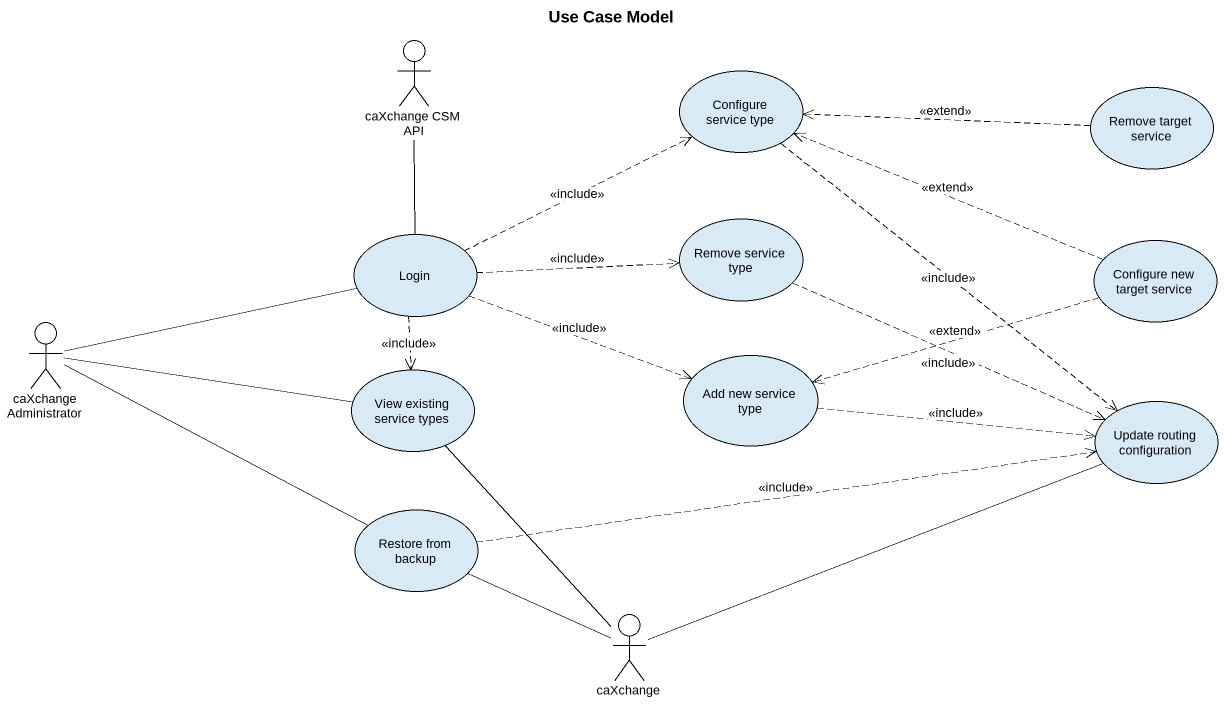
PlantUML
@startuml
title Use Case Model
actor "caXchange CSM API" as caXchange_CSM_API
usecase "Configure service type" as Configure_service_type
usecase "Remove target service" as Remove_target_service
usecase Login
usecase "Remove service type" as Remove_service_type
usecase "Configure new target service" as Configure_new_target_service
actor "caXchange Administrator" as caXchange_Administrator
usecase "Add new service type" as Add_new_service_type
usecase "View existing service types" as View_existing_service_types
usecase "Update routing configuration" as Update_routing_configuration
usecase "Restore from backup" as Restore_from_backup
actor caXchange
Configure_service_type ..> Update_routing_configuration : <<include>>
Remove_target_service .left.> Configure_service_type : <<extend>>
Login -up- caXchange_CSM_API
Login .right.> Configure_service_type : <<include>>
Login .right.> Remove_service_type : <<include>>
Login .right.> Add_new_service_type : <<include>>
Login ..> View_existing_service_types : <<include>>
Remove_service_type .right.> Update_routing_configuration : <<include>>
Configure_new_target_service .left.> Configure_service_type : <<extend>>
Configure_new_target_service .left.> Add_new_service_type : <<extend>>
caXchange_Administrator -right- Login
caXchange_Administrator -right- View_existing_service_types
caXchange_Administrator -right- Restore_from_backup
Add_new_service_type .right.> Update_routing_configuration : <<include>>
View_existing_service_types -- caXchange
Restore_from_backup .right.> Update_routing_configuration : <<include>>
caXchange -right- Update_routing_configuration
caXchange -left- Restore_from_backup
@enduml
